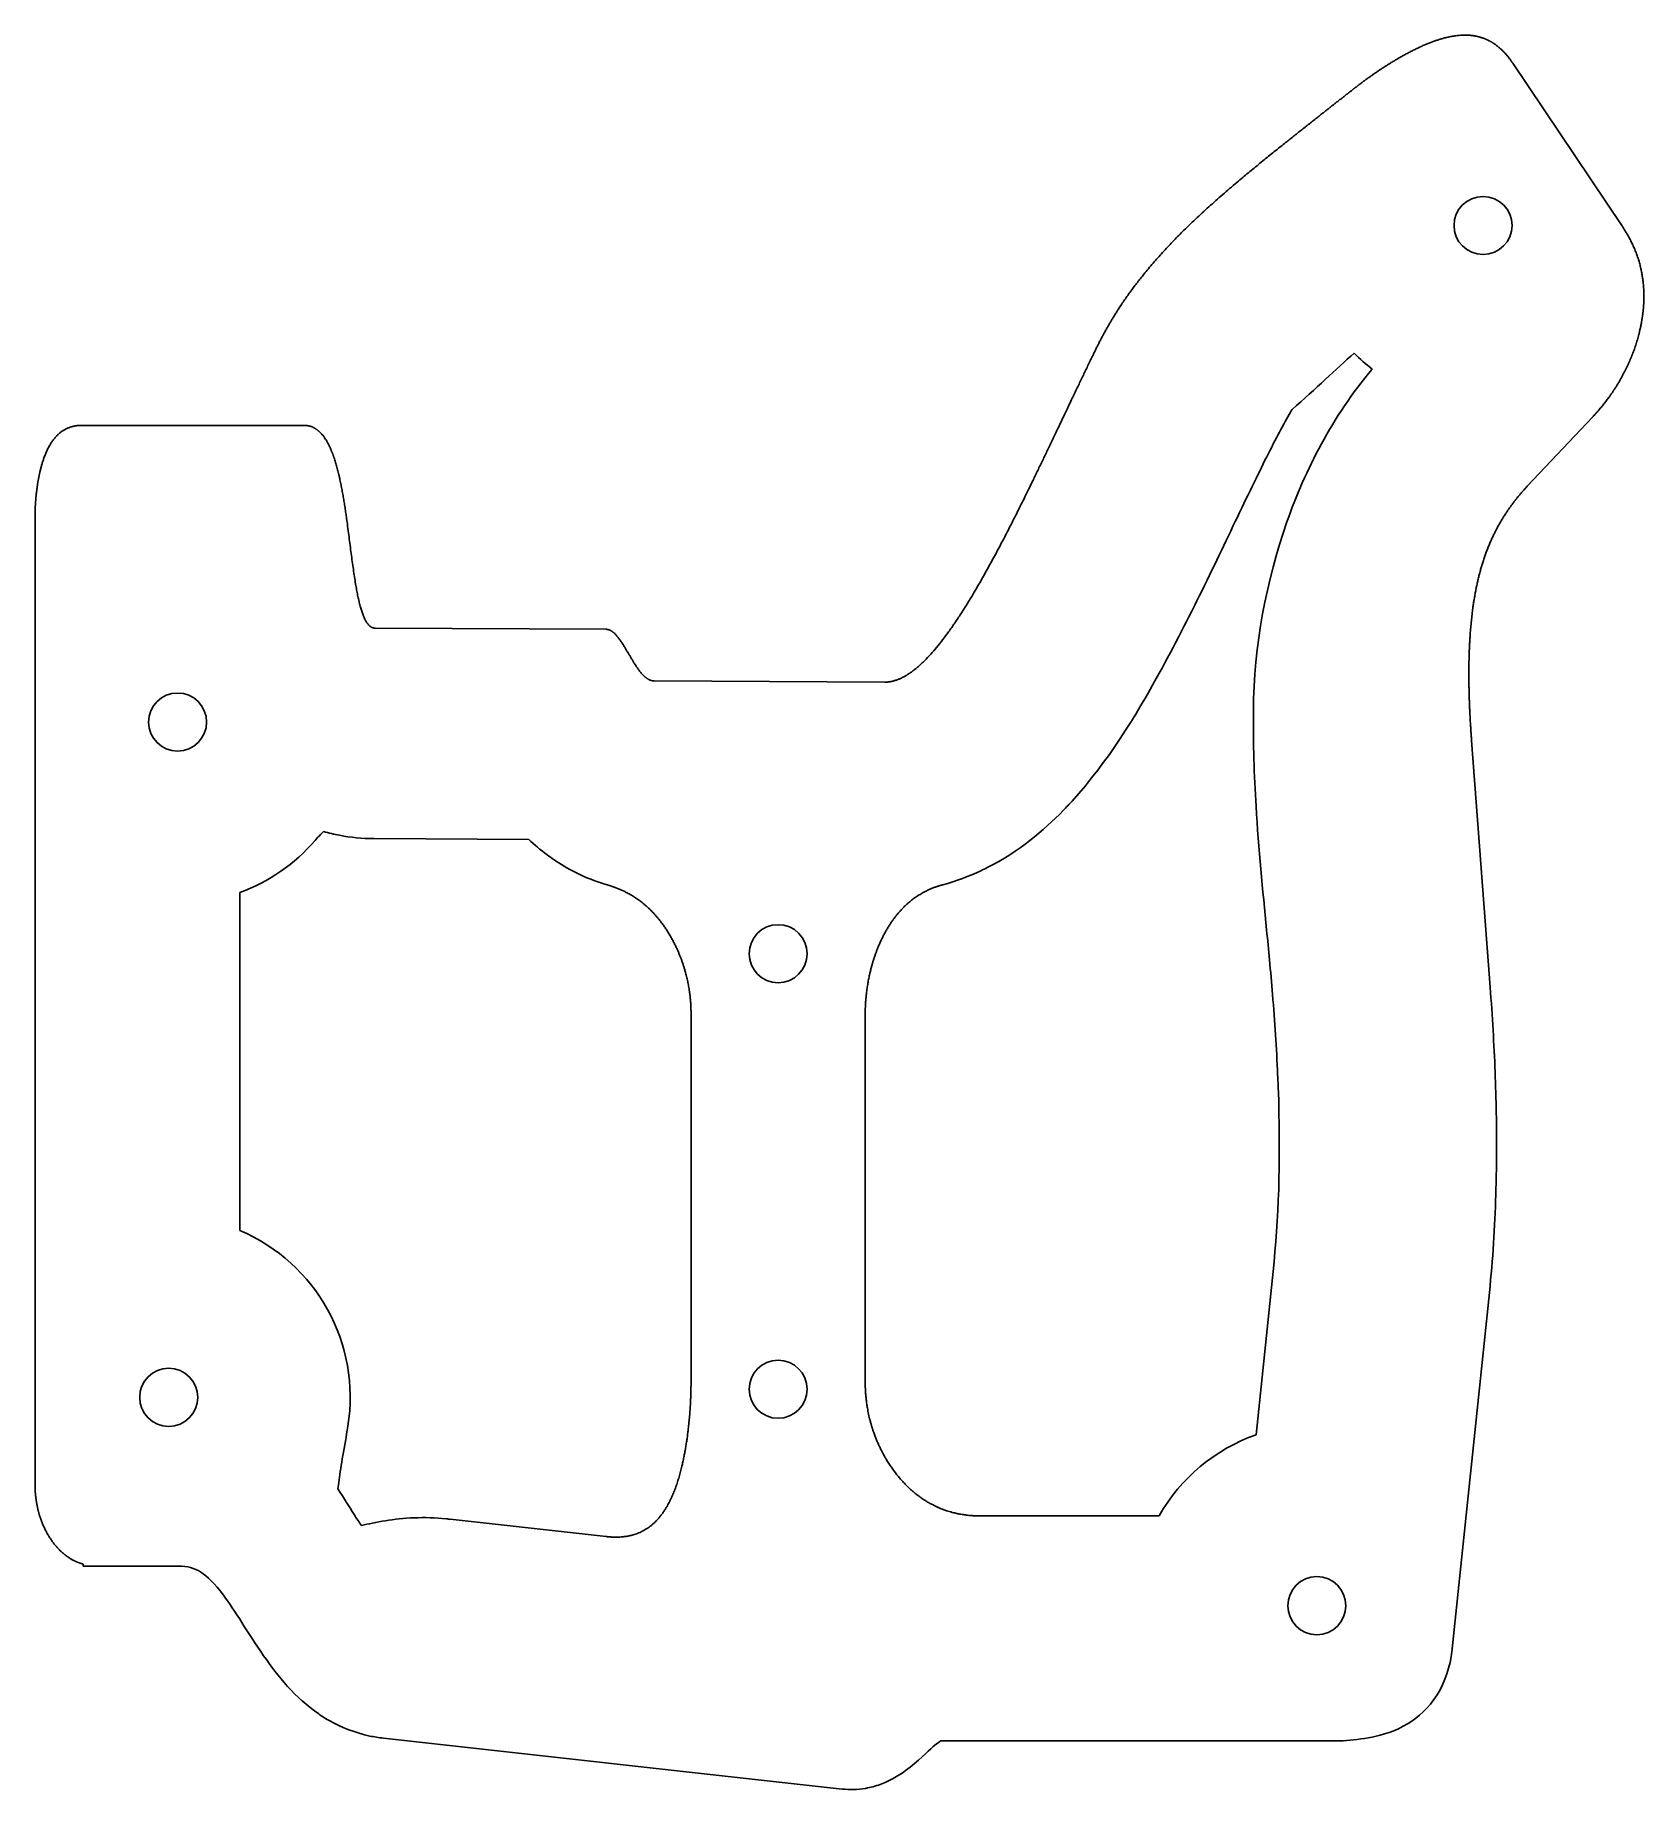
# Model space of a CAD drawing. Header units: millimetres. Extents: x -7 to 104, y -70 to 51.
import ezdxf

# ---------------------------------------------------------------- set-up
doc = ezdxf.new("R2010")
doc.units = ezdxf.units.MM
doc.layers.get('0').update_dxf_attribs({"linetype": 'CONTINUOUS'})

msp = doc.modelspace()

# ---------------------------------------------------------------- linework, layer by layer
for p, q in [((102.1, 37.73), (94.58, 48.91)), ((95.59, 19.77), (100.1, 24.55)), ((11.31, 23.96), (-3.93, 23.96)), ((-7.21, 17.73), (-7.21, -49)), ((32.13, 9.91), (16.22, 9.99)), ((51.33, 6.27), (35.44, 6.35)), ((93.03, -14.75), (91.75, 2.26)), ((16.15, -4.51), (26.81, -4.57)), ((6.89, -31.5), (6.89, -8.22)), ((37.98, -16.55), (37.98, -41.95)), ((49.98, -41.95), (49.98, -16.55)), ((78.14, -33.67), (76.9, -45.57)), ((90.42, -60.33), (93.02, -35.33)), ((32.13, -52.59), (21.39, -51.4)), ((70.23, -51.17), (57.93, -51.17)), ((-3.89, -54.49), (-3.89, -54.62)), ((-3.89, -54.62), (2.62, -54.62)), ((16.79, -66.48), (48.4, -69.98)), ((55.19, -66.67), (82, -66.67))]:
    msp.add_line(p, q)
for centre in [(92.54, 37.73), (2.61, 3.52), (43.98, -12.44), (2, -43), (43.98, -42.44), (81.09, -57.35)]:
    msp.add_circle(centre, 2)
for centre, radius, start, end in [((92.54, 37.73), 12.5, 224.7435, 232.3327), ((2.61, 3.52), 12.5, 290.0602, 319.2692), ((2, -43), 12.5, -9.1437, 66.956), ((81.09, -57.35), 12.5, 109.5813, 150.3465), ((20.25, -59.32), 8, 81.7649, 83.6765)]:
    msp.add_arc(centre, radius, start, end)
for points, degree, knots in [([(83.62, 47.13), (84.01, 47.44), (84.82, 48.05), (86.13, 48.95), (87.95, 50.02), (89.82, 50.76), (91.15, 50.92), (91.97, 50.81), (92.33, 50.7)], 5, [-1, -1, -1, -1, -1, -1, -0.8, -0.6, -0.4, -0.2304849, -0.2304849, -0.2304849, -0.2304849, -0.2304849, -0.2304849]), ([(92.33, 50.7), (92.4, 50.68), (92.89, 50.53), (93.37, 50.28), (93.82, 49.91), (94.24, 49.43), (94.58, 48.91)], 5, [-0.2304849, -0.2304849, -0.2304849, -0.2304849, -0.2304849, -0.2304849, -0.2, 0, 0, 0, 0, 0, 0]), ([(102.1, 37.73), (102.46, 37.19), (103.08, 36.09), (103.51, 34.85), (103.67, 33.6), (103.63, 32.36), (103.55, 31.67), (103.53, 31.54)], 5, [0, 0, 0, 0, 0, 0, 0.2, 0.4, 0.4489839, 0.4489839, 0.4489839, 0.4489839, 0.4489839, 0.4489839]), ([(103.53, 31.54), (103.47, 31.12), (103.3, 30.16), (102.85, 28.67), (102.18, 27.24), (101.28, 25.9), (100.51, 24.99), (100.1, 24.55)], 5, [0.4489839, 0.4489839, 0.4489839, 0.4489839, 0.4489839, 0.4489839, 0.6, 0.8, 1, 1, 1, 1, 1, 1]), ([(51.33, 6.27), (52.03, 6.27), (53.51, 6.84), (55.92, 9.4), (59.07, 14.9), (62.22, 21.55), (64.34, 26.06), (65.54, 28.53), (65.95, 29.37)], 5, [0, 0, 0, 0, 0, 0, 0.2, 0.4, 0.6, 0.7120411, 0.7120411, 0.7120411, 0.7120411, 0.7120411, 0.7120411]), ([(84.9, 27.83), (82.14, 24.54), (80.29, 20.89), (79.03, 17.31), (77.6, 13.22), (76.76, 8.83), (76.72, 4.26)], 3, [0.0524789, 0.0524789, 0.0524789, 0.0524789, 0.4432535, 0.4432535, 0.4432535, 0.8953787, 0.8953787, 0.8953787, 0.8953787]), ([(55.32, -7.69), (56.25, -7.44), (57.13, -7.1), (57.95, -6.72), (58.1, -6.65), (58.24, -6.58), (58.39, -6.51), (60.57, -5.4), (62.28, -3.95), (63.61, -2.58), (63.83, -2.36), (64.03, -2.13), (64.23, -1.92), (66.75, 0.86), (68.57, 3.88), (70.23, 6.88), (72.31, 10.66), (74.17, 14.61), (75.77, 17.96), (76.17, 18.78), (76.54, 19.57), (76.9, 20.3), (77.58, 21.69), (78.2, 22.92), (78.7, 23.84), (78.99, 24.37), (79.24, 24.8), (79.39, 25.05)], 3, [-0.9552114, -0.9552114, -0.9552114, -0.9552114, -0.9221241, -0.9221241, -0.9221241, -0.9161841, -0.9161841, -0.9161841, -0.820011, -0.820011, -0.820011, -0.8044563, -0.8044563, -0.8044563, -0.6089125, -0.6089125, -0.6089125, -0.364654, -0.364654, -0.364654, -0.3046044, -0.3046044, -0.3046044, -0.1895157, -0.1895157, -0.1895157, -0.1233064, -0.1233064, -0.1233064, -0.1233064]), ([(-7.03, 19.96), (-6.99, 20.18), (-6.89, 20.74), (-6.68, 21.6), (-6.26, 22.7), (-5.62, 23.52), (-4.87, 23.88), (-4.26, 23.96), (-3.93, 23.96)], 5, [0.2660853, 0.2660853, 0.2660853, 0.2660853, 0.2660853, 0.2660853, 0.4, 0.6, 0.8, 1, 1, 1, 1, 1, 1]), ([(11.31, 23.96), (11.75, 23.96), (12.19, 23.8), (12.57, 23.45), (12.89, 22.94), (13.17, 22.3), (13.2, 22.22)], 5, [0, 0, 0, 0, 0, 0, 0.2, 0.2273734, 0.2273734, 0.2273734, 0.2273734, 0.2273734, 0.2273734]), ([(13.2, 22.22), (13.41, 21.72), (13.8, 20.48), (14.23, 18.12), (14.61, 14.54), (15.03, 11.56), (15.53, 10.27), (15.97, 9.99), (16.22, 9.99)], 5, [0.2273734, 0.2273734, 0.2273734, 0.2273734, 0.2273734, 0.2273734, 0.4, 0.6, 0.8, 1, 1, 1, 1, 1, 1]), ([(-7.21, 17.73), (-7.21, 18.06), (-7.19, 18.5), (-7.16, 18.95), (-7.11, 19.4), (-7.04, 19.85), (-7.03, 19.96)], 5, [0, 0, 0, 0, 0, 0, 0.2, 0.2660853, 0.2660853, 0.2660853, 0.2660853, 0.2660853, 0.2660853]), ([(95.59, 19.77), (95.05, 19.19), (94.08, 18.01), (92.96, 16.14), (92.17, 13.82), (91.78, 11.37), (91.64, 9.57), (91.59, 8.46), (91.58, 8.1)], 5, [0, 0, 0, 0, 0, 0, 0.2, 0.4, 0.6, 0.6983224, 0.6983224, 0.6983224, 0.6983224, 0.6983224, 0.6983224]), ([(91.58, 8.1), (91.57, 7.72), (91.55, 6.59), (91.57, 5.44), (91.61, 4.26), (91.69, 3.06), (91.75, 2.26)], 5, [0.6983224, 0.6983224, 0.6983224, 0.6983224, 0.6983224, 0.6983224, 0.8, 1, 1, 1, 1, 1, 1]), ([(12.67, -4.02), (13.03, -4.12), (13.4, -4.21), (13.77, -4.28), (14.53, -4.43), (15.32, -4.51), (16.15, -4.51)], 3, [0.95796609, 0.95796609, 0.95796609, 0.95796609, 0.97177149, 0.97177149, 0.97177149, 1, 1, 1, 1]), ([(26.81, -4.57), (27.17, -4.91), (27.59, -5.28), (28.06, -5.62), (28.22, -5.74), (28.38, -5.86), (28.55, -5.97), (29.36, -6.53), (30.61, -7.24), (32.2, -7.69)], 3, [0.8004279, 0.8004279, 0.8004279, 0.8004279, 0.8600259, 0.8600259, 0.8600259, 0.8807382, 0.8807382, 0.8807382, 0.9703656, 0.9703656, 0.9703656, 0.9703656]), ([(78.39, -20.77), (78.41, -21.15), (78.42, -21.54), (78.44, -21.92), (78.57, -26.04), (78.52, -29.97), (78.14, -33.67)], 3, [0.2631234, 0.2631234, 0.2631234, 0.2631234, 0.3263996, 0.3263996, 0.3263996, 1, 1, 1, 1]), ([(93.45, -23.43), (93.48, -25.15), (93.48, -26.88), (93.43, -28.62), (93.38, -30.84), (93.25, -33.08), (93.02, -35.33)], 3, [0.4260325, 0.4260325, 0.4260325, 0.4260325, 0.6780127, 0.6780127, 0.6780127, 1, 1, 1, 1]), ([(14.34, -44.99), (14.12, -46.37), (13.85, -47.77), (13.73, -48.67), (13.7, -48.93), (13.67, -49.14), (13.66, -49.31)], 3, [0, 0, 0, 0, 0.4032572, 0.4032572, 0.4032572, 0.5174764, 0.5174764, 0.5174764, 0.5174764]), ([(15.27, -51.83), (15.11, -51.6), (14.94, -51.35), (14.77, -51.07), (14.44, -50.55), (14.08, -49.96), (13.66, -49.31)], 3, [0.510646, 0.510646, 0.510646, 0.510646, 0.5710608, 0.5710608, 0.5710608, 0.6851102, 0.6851102, 0.6851102, 0.6851102]), ([(-3.89, -54.49), (-3.99, -54.46), (-4.38, -54.34), (-4.99, -54.04), (-5.74, -53.41), (-6.35, -52.55), (-6.75, -51.65), (-6.95, -51), (-7.03, -50.64), (-7.03, -50.62)], 5, [-0.8715001, -0.8715001, -0.8715001, -0.8715001, -0.8715001, -0.8715001, -0.8, -0.6, -0.4, -0.2, -0.184523, -0.184523, -0.184523, -0.184523, -0.184523, -0.184523]), ([(21.13, -51.37), (19.62, -51.2), (18.13, -51.3), (16.94, -51.5), (16.31, -51.6), (15.75, -51.72), (15.27, -51.83)], 3, [0, 0, 0, 0, 0.2188264, 0.2188264, 0.2188264, 0.3352436, 0.3352436, 0.3352436, 0.3352436]), ([(13.06, -65.27), (12.81, -65.13), (12.57, -64.97), (12.33, -64.81), (10.71, -63.69), (9.51, -62.2), (8.54, -60.8), (7.43, -59.2), (6.56, -57.68), (5.77, -56.62), (5.17, -55.82), (4.66, -55.32), (4.19, -55.03), (3.75, -54.76), (3.34, -54.62), (2.62, -54.62)], 3, [0.1397911, 0.1397911, 0.1397911, 0.1397911, 0.1711286, 0.1711286, 0.1711286, 0.385935, 0.385935, 0.385935, 0.6327296, 0.6327296, 0.6327296, 0.8211599, 0.8211599, 0.8211599, 1, 1, 1, 1]), ([(90.42, -60.33), (90.41, -60.39), (90.41, -60.44), (90.4, -60.5), (90.28, -61.51), (89.93, -62.61), (89.38, -63.49), (88.81, -64.41), (88.06, -65.05), (87.39, -65.46), (86.46, -66.03), (85.63, -66.25), (84.89, -66.4), (84.18, -66.54), (83.53, -66.61), (82.9, -66.65)], 3, [-1, -1, -1, -1, -0.9903296, -0.9903296, -0.9903296, -0.8077832, -0.8077832, -0.8077832, -0.6197644, -0.6197644, -0.6197644, -0.3629127, -0.3629127, -0.3629127, -0.1185655, -0.1185655, -0.1185655, -0.1185655]), ([(55.19, -66.67), (55.13, -66.7), (54.96, -66.81), (54.67, -67.06), (54.26, -67.41), (53.67, -68.05), (52.76, -68.71), (52.31, -69.04), (51.76, -69.37), (51.13, -69.62)], 3, [0.1986225, 0.1986225, 0.1986225, 0.1986225, 0.3939888, 0.3939888, 0.3939888, 0.6763673, 0.6763673, 0.6763673, 0.8171783, 0.8171783, 0.8171783, 0.8171783]), ([(51.13, -69.62), (50.82, -69.74), (50.48, -69.84), (50.13, -69.91), (50.1, -69.92), (50.07, -69.92), (50.04, -69.93)], 3, [0.81717835, 0.81717835, 0.81717835, 0.81717835, 0.88766489, 0.88766489, 0.88766489, 0.89341491, 0.89341491, 0.89341491, 0.89341491])]:
    msp.add_open_spline(points, degree=degree, knots=knots)
for points, degree in [([(83.62, 47.13), (82.82, 46.51), (81.24, 45.26), (78.85, 43.38), (75.66, 40.84), (71.85, 37.5), (69.13, 34.55), (67.4, 32.08), (66.41, 30.3), (65.95, 29.37)], 5), ([(79.39, 25.05), (81.02, 26.5), (82.41, 27.83), (83.66, 28.93)], 3), ([(32.13, 9.91), (32.26, 9.91), (32.52, 9.83), (32.9, 9.51), (33.41, 8.73), (34.05, 7.54), (34.58, 6.76), (35, 6.43), (35.29, 6.36), (35.44, 6.35)], 5), ([(76.9, -2.28), (76.77, -0.14), (76.7, 2.06), (76.72, 4.26)], 3), ([(77.63, -10.8), (77.36, -8.07), (77.08, -5.23), (76.9, -2.28)], 3), ([(12.08, -4.64), (12.28, -4.4), (12.48, -4.2), (12.67, -4.02)], 3), ([(37.98, -16.55), (37.98, -16.08), (37.93, -15.14), (37.7, -13.78), (37.11, -12.05), (35.98, -10.11), (34.73, -8.85), (33.56, -8.16), (32.67, -7.83), (32.2, -7.69)], 5), ([(49.98, -16.55), (49.98, -16.09), (50.03, -15.18), (50.22, -13.83), (50.71, -12.09), (51.71, -10.12), (52.86, -8.84), (53.98, -8.14), (54.85, -7.82), (55.32, -7.69)], 5), ([(77.83, -12.86), (77.76, -12.18), (77.7, -11.5), (77.63, -10.8)], 3), ([(78.04, -15.25), (77.98, -14.46), (77.9, -13.67), (77.83, -12.86)], 3), ([(78.39, -20.77), (78.32, -18.94), (78.2, -17.12), (78.04, -15.25)], 3), ([(93.03, -14.75), (93.11, -15.74), (93.17, -16.73), (93.23, -17.71)], 3), ([(93.23, -17.71), (93.34, -19.62), (93.42, -21.52), (93.45, -23.43)], 3), ([(37.98, -41.95), (37.98, -42.48), (37.95, -43.57), (37.83, -45.3), (37.48, -47.72), (36.61, -50.51), (35.36, -52.09), (33.96, -52.64), (32.78, -52.66), (32.13, -52.59)], 5), ([(57.93, -51.17), (57.32, -51.17), (56.15, -51.06), (54.6, -50.59), (52.88, -49.41), (51.26, -47.31), (50.4, -45.32), (50.06, -43.68), (49.98, -42.54), (49.98, -41.95)], 5), ([(-7.03, -50.62), (-7.1, -50.31), (-7.15, -50), (-7.19, -49.68), (-7.21, -49.34), (-7.21, -49)], 5), ([(15.85, -66.33), (14.87, -66.12), (13.92, -65.75), (13.06, -65.27)], 3), ([(16.79, -66.48), (16.47, -66.44), (16.16, -66.39), (15.85, -66.33)], 3), ([(82.9, -66.65), (82.6, -66.66), (82.3, -66.67), (82, -66.67)], 3), ([(49.98, -69.94), (49.46, -70.03), (48.92, -70.04), (48.4, -69.98)], 3), ([(50.04, -69.93), (50.02, -69.93), (50, -69.94), (49.98, -69.94)], 3)]:
    msp.add_open_spline(points, degree=degree)

doc.saveas('drawing.dxf')
